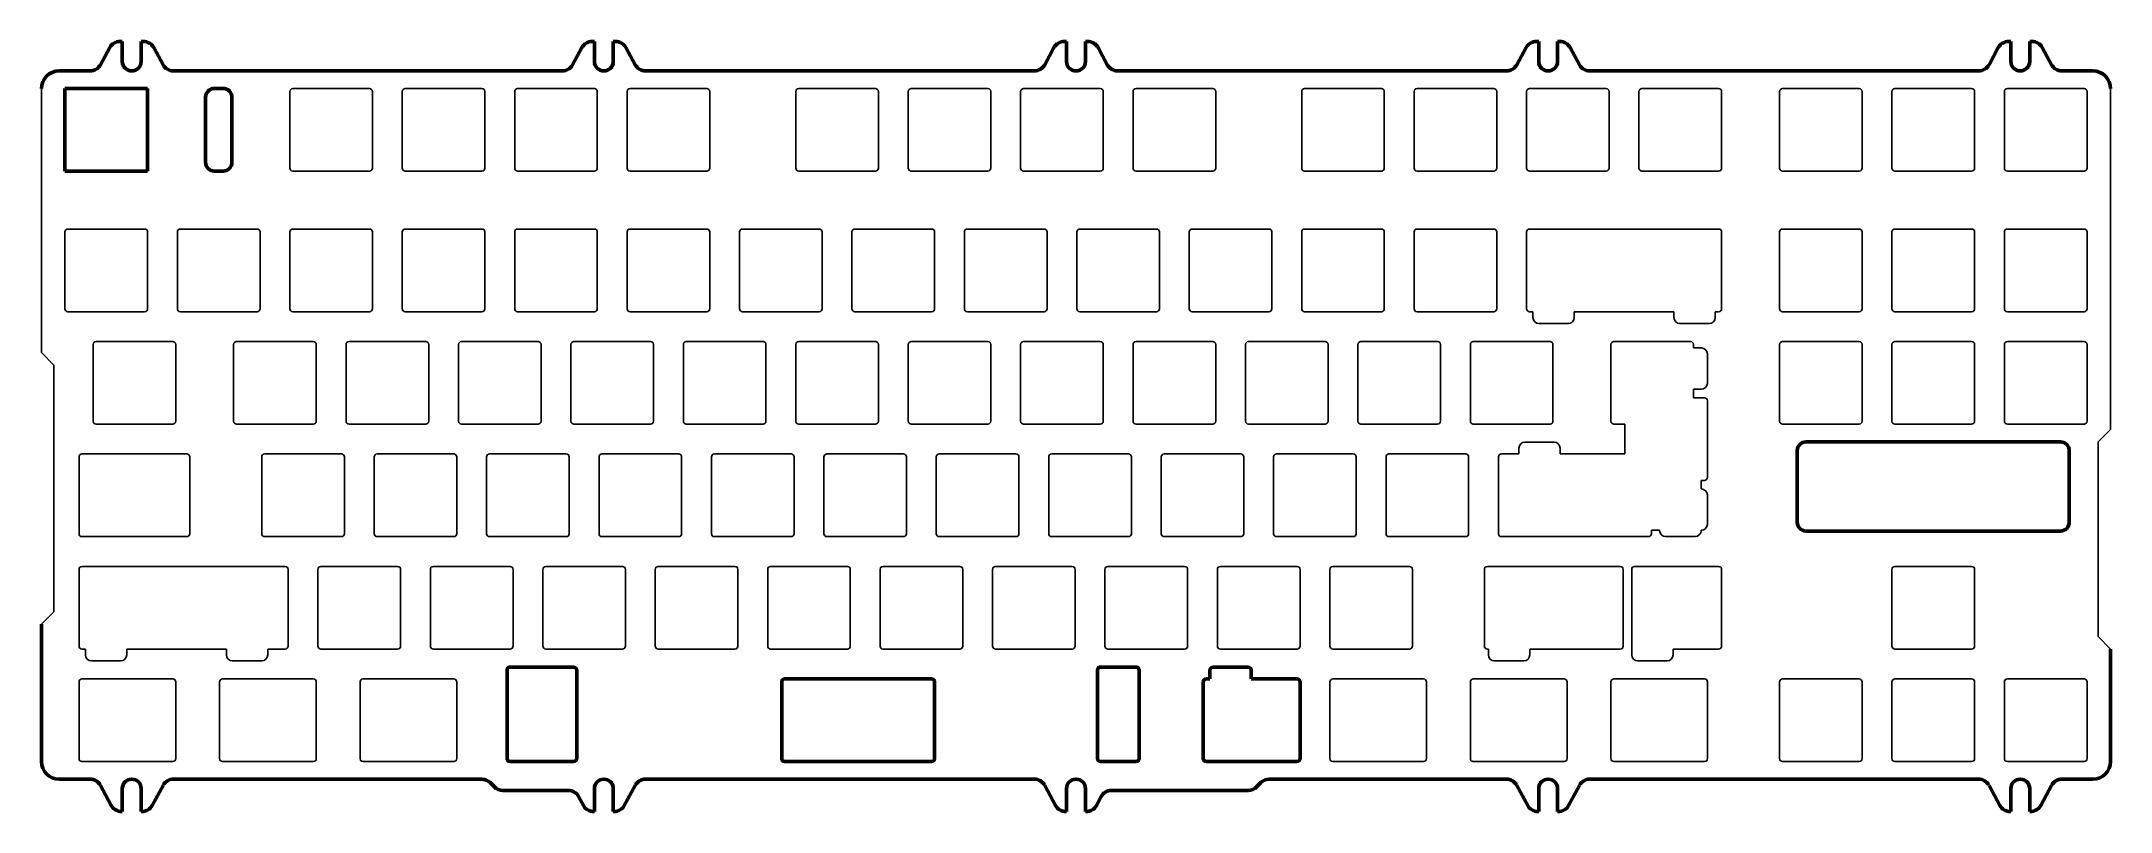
# Model space of a CAD drawing. Header units: millimetres. Extents: x 24 to 374, y 266 to 397.
import ezdxf

# ---------------------------------------------------------------- set-up
doc = ezdxf.new("R2010")
doc.units = ezdxf.units.MM
doc.header["$LTSCALE"] = 0.75
doc.layers.add('Visible', color=7, linetype='Continuous', lineweight=50)

msp = doc.modelspace()

# ---------------------------------------------------------------- linework, layer by layer
for p, q in [((23.67, 344.04), (23.67, 388.75)), ((374.29, 331.04), (374.29, 388.75)), ((25.79, 341.92), (23.67, 344.04)), ((25.79, 300.15), (25.79, 341.92)), ((372.16, 328.92), (374.29, 331.04)), ((372.16, 295.94), (372.16, 328.92)), ((23.67, 298.03), (25.79, 300.15)), ((374.29, 293.82), (372.16, 295.94))]:
    msp.add_line(p, q)
at = {"color": 7, "linetype": 'Continuous', "lineweight": 25}
for p, q in [((65.77, 388.28), (65.77, 375.28)), ((66.27, 388.78), (79.27, 388.78)), ((79.77, 388.28), (79.77, 375.28)), ((84.82, 388.28), (84.82, 375.28)), ((85.32, 388.78), (98.32, 388.78)), ((98.82, 388.28), (98.82, 375.28)), ((103.87, 388.28), (103.87, 375.28)), ((104.37, 388.78), (117.37, 388.78)), ((117.87, 388.28), (117.87, 375.28)), ((122.92, 388.28), (122.92, 375.28)), ((123.42, 388.78), (136.42, 388.78)), ((136.92, 388.28), (136.92, 375.28)), ((151.5, 388.28), (151.5, 375.28)), ((152, 388.78), (165, 388.78)), ((165.5, 388.28), (165.5, 375.28)), ((170.55, 388.28), (170.55, 375.28)), ((171.05, 388.78), (184.05, 388.78)), ((184.55, 388.28), (184.55, 375.28)), ((189.6, 388.28), (189.6, 375.28)), ((190.1, 388.78), (203.1, 388.78)), ((203.6, 388.28), (203.6, 375.28)), ((208.65, 388.28), (208.65, 375.28)), ((209.15, 388.78), (222.15, 388.78)), ((222.65, 388.28), (222.65, 375.28)), ((237.22, 388.28), (237.22, 375.28)), ((237.72, 388.78), (250.72, 388.78)), ((251.22, 388.28), (251.22, 375.28)), ((256.27, 388.28), (256.27, 375.28)), ((256.77, 388.78), (269.77, 388.78)), ((270.27, 388.28), (270.27, 375.28)), ((275.32, 388.28), (275.32, 375.28)), ((275.82, 388.78), (288.82, 388.78)), ((289.32, 388.28), (289.32, 375.28)), ((294.37, 388.28), (294.37, 375.28)), ((294.87, 388.78), (307.87, 388.78)), ((308.37, 388.28), (308.37, 375.28)), ((318.19, 388.28), (318.19, 375.28)), ((318.69, 388.78), (331.69, 388.78)), ((332.19, 388.28), (332.19, 375.28)), ((337.24, 388.28), (337.24, 375.28)), ((337.74, 388.78), (350.74, 388.78)), ((351.24, 388.28), (351.24, 375.28)), ((356.29, 388.28), (356.29, 375.28)), ((356.79, 388.78), (369.79, 388.78)), ((370.29, 388.28), (370.29, 375.28)), ((66.27, 374.78), (79.27, 374.78)), ((85.32, 374.78), (98.32, 374.78)), ((104.37, 374.78), (117.37, 374.78)), ((123.42, 374.78), (136.42, 374.78)), ((152, 374.78), (165, 374.78)), ((171.05, 374.78), (184.05, 374.78)), ((190.1, 374.78), (203.1, 374.78)), ((209.15, 374.78), (222.15, 374.78)), ((237.72, 374.78), (250.72, 374.78)), ((256.77, 374.78), (269.77, 374.78)), ((275.82, 374.78), (288.82, 374.78)), ((294.87, 374.78), (307.87, 374.78)), ((318.69, 374.78), (331.69, 374.78)), ((337.74, 374.78), (350.74, 374.78)), ((356.79, 374.78), (369.79, 374.78)), ((28.17, 364.97), (41.17, 364.97)), ((47.22, 364.97), (60.22, 364.97)), ((66.27, 364.97), (79.27, 364.97)), ((85.32, 364.97), (98.32, 364.97)), ((104.37, 364.97), (117.37, 364.97)), ((123.42, 364.97), (136.42, 364.97)), ((142.47, 364.97), (155.47, 364.97)), ((161.52, 364.97), (174.52, 364.97)), ((180.57, 364.97), (193.57, 364.97)), ((199.62, 364.97), (212.62, 364.97)), ((218.67, 364.97), (231.67, 364.97)), ((237.72, 364.97), (250.72, 364.97)), ((256.77, 364.97), (269.77, 364.97)), ((275.82, 364.97), (307.87, 364.97)), ((318.69, 364.97), (331.69, 364.97)), ((337.74, 364.97), (350.74, 364.97)), ((356.79, 364.97), (369.79, 364.97)), ((27.67, 364.47), (27.67, 351.47)), ((41.67, 364.47), (41.67, 351.47)), ((46.72, 364.47), (46.72, 351.47)), ((60.72, 364.47), (60.72, 351.47)), ((65.77, 364.47), (65.77, 351.47)), ((79.77, 364.47), (79.77, 351.47)), ((84.82, 364.47), (84.82, 351.47)), ((98.82, 364.47), (98.82, 351.47)), ((103.87, 364.47), (103.87, 351.47)), ((117.87, 364.47), (117.87, 351.47)), ((122.92, 364.47), (122.92, 351.47)), ((136.92, 364.47), (136.92, 351.47)), ((141.97, 364.47), (141.97, 351.47)), ((155.97, 364.47), (155.97, 351.47)), ((161.02, 364.47), (161.02, 351.47)), ((175.02, 364.47), (175.02, 351.47)), ((180.07, 364.47), (180.07, 351.47)), ((194.07, 364.47), (194.07, 351.47)), ((199.12, 364.47), (199.12, 351.47)), ((213.12, 364.47), (213.12, 351.47)), ((218.17, 364.47), (218.17, 351.47)), ((232.17, 364.47), (232.17, 351.47)), ((237.22, 364.47), (237.22, 351.47)), ((251.22, 364.47), (251.22, 351.47)), ((256.27, 364.47), (256.27, 351.47)), ((270.27, 364.47), (270.27, 351.47)), ((275.32, 364.47), (275.32, 351.47)), ((308.37, 364.47), (308.37, 351.47)), ((318.19, 364.47), (318.19, 351.47)), ((332.19, 364.47), (332.19, 351.47)), ((337.24, 364.47), (337.24, 351.47)), ((351.24, 364.47), (351.24, 351.47)), ((356.29, 364.47), (356.29, 351.47)), ((370.29, 364.47), (370.29, 351.47)), ((28.17, 350.97), (41.17, 350.97)), ((47.22, 350.97), (60.22, 350.97)), ((66.27, 350.97), (79.27, 350.97)), ((85.32, 350.97), (98.32, 350.97)), ((104.37, 350.97), (117.37, 350.97)), ((123.42, 350.97), (136.42, 350.97)), ((142.47, 350.97), (155.47, 350.97)), ((161.52, 350.97), (174.52, 350.97)), ((180.57, 350.97), (193.57, 350.97)), ((199.62, 350.97), (212.62, 350.97)), ((218.67, 350.97), (231.67, 350.97)), ((237.72, 350.97), (250.72, 350.97)), ((256.77, 350.97), (269.77, 350.97)), ((275.82, 350.97), (276.41, 350.97)), ((276.41, 349.97), (276.41, 350.97)), ((283.41, 349.97), (283.41, 350.97)), ((283.41, 350.97), (300.29, 350.97)), ((300.29, 349.97), (300.29, 350.97)), ((307.29, 349.97), (307.29, 350.97)), ((307.29, 350.97), (307.87, 350.97)), ((318.69, 350.97), (331.69, 350.97)), ((337.74, 350.97), (350.74, 350.97)), ((356.79, 350.97), (369.79, 350.97)), ((277.41, 348.97), (282.41, 348.97)), ((301.29, 348.97), (306.29, 348.97)), ((32.44, 345.42), (32.44, 332.42)), ((32.94, 345.92), (45.94, 345.92)), ((46.44, 345.42), (46.44, 332.42)), ((56.25, 345.42), (56.25, 332.42)), ((56.75, 345.92), (69.75, 345.92)), ((70.25, 345.42), (70.25, 332.42)), ((75.3, 345.42), (75.3, 332.42)), ((75.8, 345.92), (88.8, 345.92)), ((89.3, 345.42), (89.3, 332.42)), ((94.35, 345.42), (94.35, 332.42)), ((94.85, 345.92), (107.85, 345.92)), ((108.35, 345.42), (108.35, 332.42)), ((113.4, 345.42), (113.4, 332.42)), ((113.9, 345.92), (126.9, 345.92)), ((127.4, 345.42), (127.4, 332.42)), ((132.45, 345.42), (132.45, 332.42)), ((132.95, 345.92), (145.95, 345.92)), ((146.45, 345.42), (146.45, 332.42)), ((151.5, 345.42), (151.5, 332.42)), ((152, 345.92), (165, 345.92)), ((165.5, 345.42), (165.5, 332.42)), ((170.55, 345.42), (170.55, 332.42)), ((171.05, 345.92), (184.05, 345.92)), ((184.55, 345.42), (184.55, 332.42)), ((189.6, 345.42), (189.6, 332.42)), ((190.1, 345.92), (203.1, 345.92)), ((203.6, 345.42), (203.6, 332.42)), ((208.65, 345.42), (208.65, 332.42)), ((209.15, 345.92), (222.15, 345.92)), ((222.65, 345.42), (222.65, 332.42)), ((227.7, 345.42), (227.7, 332.42)), ((228.2, 345.92), (241.2, 345.92)), ((241.7, 345.42), (241.7, 332.42)), ((246.75, 345.42), (246.75, 332.42)), ((247.25, 345.92), (260.25, 345.92)), ((260.75, 345.42), (260.75, 332.42)), ((265.8, 345.42), (265.8, 332.42)), ((266.3, 345.92), (279.3, 345.92)), ((279.8, 345.42), (279.8, 332.42)), ((289.61, 345.42), (289.61, 332.42)), ((290.11, 345.92), (303.11, 345.92)), ((303.61, 345.42), (303.61, 344.83)), ((304.96, 344.83), (303.61, 344.83)), ((305.96, 338.83), (305.96, 343.83)), ((318.19, 345.42), (318.19, 332.42)), ((318.69, 345.92), (331.69, 345.92)), ((332.19, 345.42), (332.19, 332.42)), ((337.24, 345.42), (337.24, 332.42)), ((337.74, 345.92), (350.74, 345.92)), ((351.24, 345.42), (351.24, 332.42)), ((356.29, 345.42), (356.29, 332.42)), ((356.79, 345.92), (369.79, 345.92)), ((370.29, 345.42), (370.29, 332.42)), ((303.61, 337.83), (303.61, 336.39)), ((304.96, 337.83), (303.61, 337.83)), ((305.46, 336.39), (303.61, 336.39)), ((305.96, 335.89), (305.96, 322.89)), ((32.94, 331.92), (45.94, 331.92)), ((56.75, 331.92), (69.75, 331.92)), ((75.8, 331.92), (88.8, 331.92)), ((94.85, 331.92), (107.85, 331.92)), ((113.9, 331.92), (126.9, 331.92)), ((132.95, 331.92), (145.95, 331.92)), ((152, 331.92), (165, 331.92)), ((171.05, 331.92), (184.05, 331.92)), ((190.1, 331.92), (203.1, 331.92)), ((209.15, 331.92), (222.15, 331.92)), ((228.2, 331.92), (241.2, 331.92)), ((247.25, 331.92), (260.25, 331.92)), ((266.3, 331.92), (279.3, 331.92)), ((290.11, 331.92), (291.96, 331.92)), ((291.96, 326.87), (291.96, 331.92)), ((318.69, 331.92), (331.69, 331.92)), ((337.74, 331.92), (350.74, 331.92)), ((356.79, 331.92), (369.79, 331.92)), ((30.05, 326.37), (30.05, 313.37)), ((30.55, 326.87), (48.32, 326.87)), ((48.82, 326.37), (48.82, 313.37)), ((61.01, 326.37), (61.01, 313.37)), ((61.51, 326.87), (74.51, 326.87)), ((75.01, 326.37), (75.01, 313.37)), ((80.06, 326.37), (80.06, 313.37)), ((80.56, 326.87), (93.56, 326.87)), ((94.06, 326.37), (94.06, 313.37)), ((99.11, 326.37), (99.11, 313.37)), ((99.61, 326.87), (112.61, 326.87)), ((113.11, 326.37), (113.11, 313.37)), ((118.16, 326.37), (118.16, 313.37)), ((118.66, 326.87), (131.66, 326.87)), ((132.16, 326.37), (132.16, 313.37)), ((137.21, 326.37), (137.21, 313.37)), ((137.71, 326.87), (150.71, 326.87)), ((151.21, 326.37), (151.21, 313.37)), ((156.26, 326.37), (156.26, 313.37)), ((156.76, 326.87), (169.76, 326.87)), ((170.26, 326.37), (170.26, 313.37)), ((175.31, 326.37), (175.31, 313.37)), ((175.81, 326.87), (188.81, 326.87)), ((189.31, 326.37), (189.31, 313.37)), ((194.36, 326.37), (194.36, 313.37)), ((194.86, 326.87), (207.86, 326.87)), ((208.36, 326.37), (208.36, 313.37)), ((213.41, 326.37), (213.41, 313.37)), ((213.91, 326.87), (226.91, 326.87)), ((227.41, 326.37), (227.41, 313.37)), ((232.46, 326.37), (232.46, 313.37)), ((232.96, 326.87), (245.96, 326.87)), ((246.46, 326.37), (246.46, 313.37)), ((251.51, 326.37), (251.51, 313.37)), ((252.01, 326.87), (265.01, 326.87)), ((265.51, 326.37), (265.51, 313.37)), ((270.56, 326.37), (270.56, 313.37)), ((271.06, 326.87), (274.03, 326.87)), ((274.03, 326.87), (274.03, 327.87)), ((275.03, 328.87), (277.53, 328.87)), ((277.53, 328.87), (279.99, 328.87)), ((280.99, 326.87), (280.99, 327.87)), ((291.96, 326.87), (280.99, 326.87)), ((304.91, 320.95), (304.91, 322.39)), ((304.91, 322.39), (305.46, 322.39)), ((304.96, 320.95), (304.91, 320.95)), ((305.96, 314.95), (305.96, 319.96)), ((30.55, 312.87), (48.32, 312.87)), ((61.51, 312.87), (74.51, 312.87)), ((80.56, 312.87), (93.56, 312.87)), ((99.61, 312.87), (112.61, 312.87)), ((118.66, 312.87), (131.66, 312.87)), ((137.71, 312.87), (150.71, 312.87)), ((156.76, 312.87), (169.76, 312.87)), ((175.81, 312.87), (188.81, 312.87)), ((194.86, 312.87), (207.86, 312.87)), ((213.91, 312.87), (226.91, 312.87)), ((232.96, 312.87), (245.96, 312.87)), ((252.01, 312.87), (265.01, 312.87)), ((271.06, 312.87), (295.97, 312.87)), ((296.47, 313.37), (296.47, 313.95)), ((296.47, 313.95), (297.87, 313.95)), ((297.87, 313.95), (297.87, 313.87)), ((298.83, 312.87), (303.91, 312.87)), ((304.91, 313.87), (304.91, 313.95)), ((304.91, 313.95), (304.96, 313.95)), ((30.06, 307.32), (30.06, 294.32)), ((30.56, 307.82), (64.99, 307.82)), ((65.49, 307.32), (65.49, 294.32)), ((70.54, 307.32), (70.54, 294.32)), ((71.04, 307.82), (84.04, 307.82)), ((84.54, 307.32), (84.54, 294.32)), ((89.59, 307.32), (89.59, 294.32)), ((90.09, 307.82), (103.09, 307.82)), ((103.59, 307.32), (103.59, 294.32)), ((108.64, 307.32), (108.64, 294.32)), ((109.14, 307.82), (122.14, 307.82)), ((122.64, 307.32), (122.64, 294.32)), ((127.69, 307.32), (127.69, 294.32)), ((128.19, 307.82), (141.19, 307.82)), ((141.69, 307.32), (141.69, 294.32)), ((146.74, 307.32), (146.74, 294.32)), ((147.24, 307.82), (160.24, 307.82)), ((160.74, 307.32), (160.74, 294.32)), ((165.79, 307.32), (165.79, 294.32)), ((166.29, 307.82), (179.29, 307.82)), ((179.79, 307.32), (179.79, 294.32)), ((184.84, 307.32), (184.84, 294.32)), ((185.34, 307.82), (198.34, 307.82)), ((198.84, 307.32), (198.84, 294.32)), ((203.89, 307.32), (203.89, 294.32)), ((204.39, 307.82), (217.39, 307.82)), ((217.89, 307.32), (217.89, 294.32)), ((222.94, 307.32), (222.94, 294.32)), ((223.44, 307.82), (236.44, 307.82)), ((236.94, 307.32), (236.94, 294.32)), ((241.99, 307.32), (241.99, 294.32)), ((242.49, 307.82), (255.49, 307.82)), ((255.99, 307.32), (255.99, 294.32)), ((268.18, 307.32), (268.18, 294.32)), ((268.68, 307.82), (276.27, 307.82)), ((276.27, 307.82), (281.18, 307.82)), ((281.18, 307.82), (284.39, 307.82)), ((291.2, 307.82), (284.39, 307.82)), ((291.7, 307.32), (291.7, 294.32)), ((293.14, 293.81), (293.14, 307.32)), ((293.64, 307.82), (307.87, 307.82)), ((308.37, 307.32), (308.37, 294.32)), ((337.24, 307.32), (337.24, 294.32)), ((337.74, 307.82), (350.74, 307.82)), ((351.24, 307.32), (351.24, 294.32)), ((30.56, 293.82), (31.14, 293.82)), ((31.14, 292.82), (31.14, 293.82)), ((32.14, 291.82), (37.14, 291.82)), ((38.14, 292.82), (38.14, 293.82)), ((38.14, 293.82), (55.02, 293.82)), ((55.02, 292.82), (55.02, 293.82)), ((56.02, 291.82), (61.02, 291.82)), ((62.02, 292.82), (62.02, 293.82)), ((62.02, 293.82), (64.99, 293.82)), ((71.04, 293.82), (84.04, 293.82)), ((90.09, 293.82), (103.09, 293.82)), ((109.14, 293.82), (122.14, 293.82)), ((128.19, 293.82), (141.19, 293.82)), ((147.24, 293.82), (160.24, 293.82)), ((166.29, 293.82), (179.29, 293.82)), ((185.34, 293.82), (198.34, 293.82)), ((204.39, 293.82), (217.39, 293.82)), ((223.44, 293.82), (236.44, 293.82)), ((242.49, 293.82), (255.49, 293.82)), ((268.68, 293.82), (268.87, 293.82)), ((268.87, 292.82), (268.87, 293.82)), ((269.87, 291.82), (274.87, 291.82)), ((275.87, 292.82), (275.87, 293.82)), ((275.87, 293.82), (291.2, 293.82)), ((293.14, 292.82), (293.14, 293.81)), ((294.14, 291.82), (299.14, 291.82)), ((300.14, 292.82), (300.14, 293.82)), ((300.14, 293.82), (307.87, 293.82)), ((337.74, 293.82), (350.74, 293.82)), ((30.05, 288.27), (30.05, 275.27)), ((30.55, 288.77), (45.94, 288.77)), ((46.44, 288.27), (46.44, 275.27)), ((53.87, 288.27), (53.87, 275.27)), ((54.37, 288.77), (69.75, 288.77)), ((70.25, 288.27), (70.25, 275.27)), ((77.68, 288.27), (77.68, 275.27)), ((78.18, 288.77), (93.56, 288.77)), ((94.06, 288.27), (94.06, 275.27)), ((241.99, 288.27), (241.99, 275.27)), ((242.49, 288.77), (257.87, 288.77)), ((258.37, 288.27), (258.37, 275.27)), ((265.8, 288.27), (265.8, 275.27)), ((266.3, 288.77), (281.68, 288.77)), ((282.18, 288.27), (282.18, 275.27)), ((289.61, 288.27), (289.61, 275.27)), ((290.11, 288.77), (305.49, 288.77)), ((305.99, 288.27), (305.99, 275.27)), ((318.19, 288.27), (318.19, 275.27)), ((318.69, 288.77), (331.69, 288.77)), ((332.19, 288.27), (332.19, 275.27)), ((337.24, 288.27), (337.24, 275.27)), ((337.74, 288.77), (350.74, 288.77)), ((351.24, 288.27), (351.24, 275.27)), ((356.29, 288.27), (356.29, 275.27)), ((356.79, 288.77), (369.79, 288.77)), ((370.29, 288.27), (370.29, 275.27)), ((30.55, 274.77), (45.94, 274.77)), ((54.37, 274.77), (69.75, 274.77)), ((78.18, 274.77), (93.56, 274.77)), ((242.49, 274.77), (257.87, 274.77)), ((266.3, 274.77), (281.68, 274.77)), ((290.11, 274.77), (305.49, 274.77)), ((318.69, 274.77), (331.69, 274.77)), ((337.74, 274.77), (350.74, 274.77)), ((356.79, 274.77), (369.79, 274.77))]:
    msp.add_line(p, q, dxfattribs=at)
for centre, start, end in [((66.27, 388.28), 90, 180), ((79.27, 388.28), 0, 90), ((85.32, 388.28), 90, 180), ((98.32, 388.28), 0, 90), ((104.37, 388.28), 90, 180), ((117.37, 388.28), 0, 90), ((123.42, 388.28), 90, 180), ((136.42, 388.28), 0, 90), ((152, 388.28), 90, 180), ((165, 388.28), 0, 90), ((171.05, 388.28), 90, 180), ((184.05, 388.28), 0, 90), ((190.1, 388.28), 90, 180), ((203.1, 388.28), 0, 90), ((209.15, 388.28), 90, 180), ((222.15, 388.28), 0, 90), ((237.72, 388.28), 90, 180), ((250.72, 388.28), 0, 90), ((256.77, 388.28), 90, 180), ((269.77, 388.28), 0, 90), ((275.82, 388.28), 90, 180), ((288.82, 388.28), 0, 90), ((294.87, 388.28), 90, 180), ((307.87, 388.28), 0, 90), ((318.69, 388.28), 90, 180), ((331.69, 388.28), 0, 90), ((337.74, 388.28), 90, 180), ((350.74, 388.28), 0, 90), ((356.79, 388.28), 90, 180), ((369.79, 388.28), 0, 90), ((66.27, 375.28), 180, 270), ((79.27, 375.28), 270, 0), ((85.32, 375.28), 180, 270), ((98.32, 375.28), 270, 360), ((104.37, 375.28), 180, 270), ((117.37, 375.28), 270, 360), ((123.42, 375.28), 180, 270), ((136.42, 375.28), 270, 0), ((152, 375.28), 180, 270), ((165, 375.28), 270, 0), ((171.05, 375.28), 180, 270), ((184.05, 375.28), 270, 360), ((190.1, 375.28), 180, 270), ((203.1, 375.28), 270, 360), ((209.15, 375.28), 180, 270), ((222.15, 375.28), 270, 0), ((237.72, 375.28), 180, 270), ((250.72, 375.28), 270, 0), ((256.77, 375.28), 180, 270), ((269.77, 375.28), 270, 360), ((275.82, 375.28), 180, 270), ((288.82, 375.28), 270, 360), ((294.87, 375.28), 180, 270), ((307.87, 375.28), 270, 0), ((318.69, 375.28), 180, 270), ((331.69, 375.28), 270, 0), ((337.74, 375.28), 180, 270), ((350.74, 375.28), 270, 360), ((356.79, 375.28), 180, 270), ((369.79, 375.28), 270, 360), ((28.17, 364.47), 90, 180), ((41.17, 364.47), 0, 90), ((47.22, 364.47), 90, 180), ((60.22, 364.47), 0, 90), ((66.27, 364.47), 90, 180), ((79.27, 364.47), 0, 90), ((85.32, 364.47), 90, 180), ((98.32, 364.47), 0, 90), ((104.37, 364.47), 90, 180), ((117.37, 364.47), 0, 90), ((123.42, 364.47), 90, 180), ((136.42, 364.47), 0, 90), ((142.47, 364.47), 90, 180), ((155.47, 364.47), 0, 90), ((161.52, 364.47), 90, 180), ((174.52, 364.47), 0, 90), ((180.57, 364.47), 90, 180), ((193.57, 364.47), 0, 90), ((199.62, 364.47), 90, 180), ((212.62, 364.47), 0, 90), ((218.67, 364.47), 90, 180), ((231.67, 364.47), 0, 90), ((237.72, 364.47), 90, 180), ((250.72, 364.47), 360, 90), ((256.77, 364.47), 90, 180), ((269.77, 364.47), 360, 90), ((275.82, 364.47), 90, 180), ((307.87, 364.47), 0, 90), ((318.69, 364.47), 90, 180), ((331.69, 364.47), 0, 90), ((337.74, 364.47), 90, 180), ((350.74, 364.47), 0, 90), ((356.79, 364.47), 90, 180), ((369.79, 364.47), 0, 90), ((28.17, 351.47), 180, 270), ((41.17, 351.47), 270, 0), ((47.22, 351.47), 180, 270), ((60.22, 351.47), 270, 360), ((66.27, 351.47), 180, 270), ((79.27, 351.47), 270, 360), ((85.32, 351.47), 180, 270), ((98.32, 351.47), 270, 0), ((104.37, 351.47), 180, 270), ((117.37, 351.47), 270, 0), ((123.42, 351.47), 180, 270), ((136.42, 351.47), 270, 360), ((142.47, 351.47), 180, 270), ((155.47, 351.47), 270, 360), ((161.52, 351.47), 180, 270), ((174.52, 351.47), 270, 0), ((180.57, 351.47), 180, 270), ((193.57, 351.47), 270, 0), ((199.62, 351.47), 180, 270), ((212.62, 351.47), 270, 360), ((218.67, 351.47), 180, 270), ((231.67, 351.47), 270, 0), ((237.72, 351.47), 180, 270), ((250.72, 351.47), 270, 0), ((256.77, 351.47), 180, 270), ((269.77, 351.47), 270, 0), ((275.82, 351.47), 180, 270), ((307.87, 351.47), 270, 0), ((318.69, 351.47), 180, 270), ((331.69, 351.47), 270, 0), ((337.74, 351.47), 180, 270), ((350.74, 351.47), 270, 360), ((356.79, 351.47), 180, 270), ((369.79, 351.47), 270, 360), ((32.94, 345.42), 90, 180), ((45.94, 345.42), 0, 90), ((56.75, 345.42), 90, 180), ((69.75, 345.42), 0, 90), ((75.8, 345.42), 90, 180), ((88.8, 345.42), 0, 90), ((94.85, 345.42), 90, 180), ((107.85, 345.42), 0, 90), ((113.9, 345.42), 90, 180), ((126.9, 345.42), 0, 90), ((132.95, 345.42), 90, 180), ((145.95, 345.42), 0, 90), ((152, 345.42), 90, 180), ((165, 345.42), 0, 90), ((171.05, 345.42), 90, 180), ((184.05, 345.42), 0, 90), ((190.1, 345.42), 90, 180), ((203.1, 345.42), 0, 90), ((209.15, 345.42), 90, 180), ((222.15, 345.42), 0, 90), ((228.2, 345.42), 90, 180), ((241.2, 345.42), 0, 90), ((247.25, 345.42), 90, 180), ((260.25, 345.42), 0, 90), ((266.3, 345.42), 90, 180), ((279.3, 345.42), 0, 90), ((290.11, 345.42), 90, 180), ((303.11, 345.42), 0, 90), ((318.69, 345.42), 90, 180), ((331.69, 345.42), 0, 90), ((337.74, 345.42), 90, 180), ((350.74, 345.42), 0, 90), ((356.79, 345.42), 90, 180), ((369.79, 345.42), 0, 90), ((305.46, 335.89), 0, 90), ((32.94, 332.42), 180, 270), ((45.94, 332.42), 270, 0), ((56.75, 332.42), 180, 270), ((69.75, 332.42), 270, 0), ((75.8, 332.42), 180, 270), ((88.8, 332.42), 270, 0), ((94.85, 332.42), 180, 270), ((107.85, 332.42), 270, 0), ((113.9, 332.42), 180, 270), ((126.9, 332.42), 270, 360), ((132.95, 332.42), 180, 270), ((145.95, 332.42), 270, 360), ((152, 332.42), 180, 270), ((165, 332.42), 270, 0), ((171.05, 332.42), 180, 270), ((184.05, 332.42), 270, 0), ((190.1, 332.42), 180, 270), ((203.1, 332.42), 270, 0), ((209.15, 332.42), 180, 270), ((222.15, 332.42), 270, 0), ((228.2, 332.42), 180, 270), ((241.2, 332.42), 270, 0), ((247.25, 332.42), 180, 270), ((260.25, 332.42), 270, 0), ((266.3, 332.42), 180, 270), ((279.3, 332.42), 270, 360), ((290.11, 332.42), 180, 270), ((318.69, 332.42), 180, 270), ((331.69, 332.42), 270, 0), ((337.74, 332.42), 180, 270), ((350.74, 332.42), 270, 360), ((356.79, 332.42), 180, 270), ((369.79, 332.42), 270, 360), ((30.55, 326.37), 90, 180), ((48.32, 326.37), 0, 90), ((61.51, 326.37), 90, 180), ((74.51, 326.37), 0, 90), ((80.56, 326.37), 90, 180), ((93.56, 326.37), 0, 90), ((99.61, 326.37), 90, 180), ((112.61, 326.37), 0, 90), ((118.66, 326.37), 90, 180), ((131.66, 326.37), 0, 90), ((137.71, 326.37), 90, 180), ((150.71, 326.37), 0, 90), ((156.76, 326.37), 90, 180), ((169.76, 326.37), 0, 90), ((175.81, 326.37), 90, 180), ((188.81, 326.37), 0, 90), ((194.86, 326.37), 90, 180), ((207.86, 326.37), 0, 90), ((213.91, 326.37), 90, 180), ((226.91, 326.37), 0, 90), ((232.96, 326.37), 90, 180), ((245.96, 326.37), 0, 90), ((252.01, 326.37), 90, 180), ((265.01, 326.37), 0, 90), ((271.06, 326.37), 90, 180), ((305.46, 322.89), 270, 0), ((30.55, 313.37), 180, 270), ((48.32, 313.37), 270, 0), ((61.51, 313.37), 180, 270), ((74.51, 313.37), 270, 0), ((80.56, 313.37), 180, 270), ((93.56, 313.37), 270, 0), ((99.61, 313.37), 180, 270), ((112.61, 313.37), 270, 0), ((118.66, 313.37), 180, 270), ((131.66, 313.37), 270, 0), ((137.71, 313.37), 180, 270), ((150.71, 313.37), 270, 0), ((156.76, 313.37), 180, 270), ((169.76, 313.37), 270, 0), ((175.81, 313.37), 180, 270), ((188.81, 313.37), 270, 360), ((194.86, 313.37), 180, 270), ((207.86, 313.37), 270, 360), ((213.91, 313.37), 180, 270), ((226.91, 313.37), 270, 0), ((232.96, 313.37), 180, 270), ((245.96, 313.37), 270, 0), ((252.01, 313.37), 180, 270), ((265.01, 313.37), 270, 360), ((271.06, 313.37), 180, 270), ((295.97, 313.37), 270, 0), ((30.56, 307.32), 90, 180), ((64.99, 307.32), 0, 90), ((71.04, 307.32), 90, 180), ((84.04, 307.32), 0, 90), ((90.09, 307.32), 90, 180), ((103.09, 307.32), 0, 90), ((109.14, 307.32), 90, 180), ((122.14, 307.32), 0, 90), ((128.19, 307.32), 90, 180), ((141.19, 307.32), 0, 90), ((147.24, 307.32), 90, 180), ((160.24, 307.32), 0, 90), ((166.29, 307.32), 90, 180), ((179.29, 307.32), 360, 90), ((185.34, 307.32), 90, 180), ((198.34, 307.32), 0, 90), ((204.39, 307.32), 90, 180), ((217.39, 307.32), 0, 90), ((223.44, 307.32), 90, 180), ((236.44, 307.32), 0, 90), ((242.49, 307.32), 90, 180), ((255.49, 307.32), 0, 90), ((268.68, 307.32), 90, 180), ((291.2, 307.32), 0, 90), ((293.64, 307.32), 90, 180), ((307.87, 307.32), 0, 90), ((337.74, 307.32), 90, 180), ((350.74, 307.32), 0, 90), ((30.56, 294.32), 180, 270), ((64.99, 294.32), 270, 0), ((71.04, 294.32), 180, 270), ((84.04, 294.32), 270, 0), ((90.09, 294.32), 180, 270), ((103.09, 294.32), 270, 0), ((109.14, 294.32), 180, 270), ((122.14, 294.32), 270, 0), ((128.19, 294.32), 180, 270), ((141.19, 294.32), 270, 0), ((147.24, 294.32), 180, 270), ((160.24, 294.32), 270, 0), ((166.29, 294.32), 180, 270), ((179.29, 294.32), 270, 0), ((185.34, 294.32), 180, 270), ((198.34, 294.32), 270, 0), ((204.39, 294.32), 180, 270), ((217.39, 294.32), 270, 0), ((223.44, 294.32), 180, 270), ((236.44, 294.32), 270, 0), ((242.49, 294.32), 180, 270), ((255.49, 294.32), 270, 0), ((268.68, 294.32), 180, 270), ((291.2, 294.32), 270, 0), ((307.87, 294.32), 270, 0), ((337.74, 294.32), 180, 270), ((350.74, 294.32), 270, 0), ((30.55, 288.27), 90, 180), ((45.94, 288.27), 0, 90), ((54.37, 288.27), 90, 180), ((69.75, 288.27), 0, 90), ((78.18, 288.27), 90, 180), ((93.56, 288.27), 0, 90), ((242.49, 288.27), 90, 180), ((257.87, 288.27), 0, 90), ((266.3, 288.27), 90, 180), ((281.68, 288.27), 0, 90), ((290.11, 288.27), 90, 180), ((305.49, 288.27), 0, 90), ((318.69, 288.27), 90, 180), ((331.69, 288.27), 0, 90), ((337.74, 288.27), 90, 180), ((350.74, 288.27), 0, 90), ((356.79, 288.27), 90, 180), ((369.79, 288.27), 0, 90), ((30.55, 275.27), 180, 270), ((45.94, 275.27), 270, 0), ((54.37, 275.27), 180, 270), ((69.75, 275.27), 270, 0), ((78.18, 275.27), 180, 270), ((93.56, 275.27), 270, 0), ((242.49, 275.27), 180, 270), ((257.87, 275.27), 270, 0), ((266.3, 275.27), 180, 270), ((281.68, 275.27), 270, 0), ((290.11, 275.27), 180, 270), ((305.49, 275.27), 270, 0), ((318.69, 275.27), 180, 270), ((331.69, 275.27), 270, 0), ((337.74, 275.27), 180, 270), ((350.74, 275.27), 270, 360), ((356.79, 275.27), 180, 270), ((369.79, 275.27), 270, 360)]:
    msp.add_arc(centre, 0.5, start, end, dxfattribs=at)
for points in [[(277.41, 348.97), (276.88, 348.97), (276.41, 349.44), (276.41, 349.97)], [(283.41, 349.97), (283.41, 349.44), (282.94, 348.97), (282.41, 348.97)], [(301.29, 348.97), (300.76, 348.97), (300.29, 349.44), (300.29, 349.97)], [(307.29, 349.97), (307.29, 349.46), (306.79, 348.97), (306.29, 348.97)], [(304.96, 344.83), (305.49, 344.83), (305.96, 344.36), (305.96, 343.83)], [(305.96, 338.83), (305.96, 338.32), (305.47, 337.83), (304.96, 337.83)], [(274.03, 327.87), (274.03, 328.38), (274.52, 328.87), (275.03, 328.87)], [(279.99, 328.87), (280.52, 328.87), (280.99, 328.4), (280.99, 327.87)], [(304.96, 320.95), (305.47, 320.95), (305.96, 320.47), (305.96, 319.96)], [(298.83, 312.87), (298.33, 312.89), (297.87, 313.37), (297.87, 313.87)], [(304.91, 313.87), (304.91, 313.36), (304.41, 312.87), (303.91, 312.87)], [(305.96, 314.95), (305.96, 314.42), (305.49, 313.95), (304.96, 313.95)], [(32.14, 291.82), (31.61, 291.82), (31.14, 292.29), (31.14, 292.82)], [(38.14, 292.82), (38.14, 292.29), (37.67, 291.82), (37.14, 291.82)], [(56.02, 291.82), (55.51, 291.82), (55.02, 292.31), (55.02, 292.82)], [(62.02, 292.82), (62.02, 292.29), (61.55, 291.82), (61.02, 291.82)], [(269.87, 291.82), (269.36, 291.82), (268.87, 292.31), (268.87, 292.82)], [(275.87, 292.82), (275.87, 292.29), (275.4, 291.82), (274.87, 291.82)], [(294.14, 291.82), (293.61, 291.82), (293.14, 292.29), (293.14, 292.82)], [(300.14, 292.82), (300.14, 292.29), (299.67, 291.82), (299.14, 291.82)]]:
    msp.add_open_spline(points, degree=3, dxfattribs=at)
at = {"layer": 'Visible'}
for p, q in [((37.38, 396.75), (37.01, 396.75)), ((37.38, 393.35), (37.38, 396.75)), ((40.95, 396.75), (40.58, 396.75)), ((40.58, 396.75), (40.58, 393.35)), ((117.38, 396.75), (117.01, 396.75)), ((117.38, 393.35), (117.38, 396.75)), ((120.95, 396.75), (120.58, 396.75)), ((120.58, 396.75), (120.58, 393.35)), ((197.38, 396.75), (197.01, 396.75)), ((197.38, 393.35), (197.38, 396.75)), ((200.95, 396.75), (200.58, 396.75)), ((200.58, 396.75), (200.58, 393.35)), ((277.38, 396.75), (277.01, 396.75)), ((277.38, 393.35), (277.38, 396.75)), ((280.95, 396.75), (280.58, 396.75)), ((280.58, 396.75), (280.58, 393.35)), ((357.38, 396.75), (357.01, 396.75)), ((357.38, 393.35), (357.38, 396.75)), ((360.95, 396.75), (360.58, 396.75)), ((360.58, 396.75), (360.58, 393.35)), ((35.25, 395.71), (33.68, 392.8)), ((44.28, 392.8), (42.71, 395.71)), ((115.25, 395.71), (113.68, 392.8)), ((124.28, 392.8), (122.71, 395.71)), ((195.25, 395.71), (193.68, 392.8)), ((204.28, 392.8), (202.71, 395.71)), ((275.25, 395.71), (273.68, 392.8)), ((284.28, 392.8), (282.71, 395.71)), ((355.25, 395.71), (353.68, 392.8)), ((364.28, 392.8), (362.71, 395.71)), ((31.92, 391.75), (26.67, 391.75)), ((111.92, 391.75), (46.04, 391.75)), ((191.92, 391.75), (126.04, 391.75)), ((271.92, 391.75), (206.04, 391.75)), ((351.92, 391.75), (286.04, 391.75)), ((371.29, 391.75), (366.04, 391.75)), ((27.67, 374.78), (27.67, 388.78)), ((27.67, 388.78), (41.67, 388.78)), ((41.67, 388.78), (41.67, 374.78)), ((51.49, 376.28), (51.49, 387.28)), ((52.99, 388.78), (54.46, 388.78)), ((55.96, 387.28), (55.96, 376.28)), ((41.67, 374.78), (27.67, 374.78)), ((54.46, 374.78), (52.99, 374.78)), ((321.19, 315.32), (321.19, 327.42)), ((322.69, 328.92), (365.79, 328.92)), ((367.29, 327.42), (367.29, 315.32)), ((365.79, 313.82), (322.69, 313.82)), ((23.67, 298.03), (23.67, 274.79)), ((374.29, 274.79), (374.29, 293.82)), ((102.58, 275.27), (102.58, 290.27)), ((103.08, 290.77), (103.11, 290.77)), ((103.16, 290.77), (113.83, 290.77)), ((114.38, 290.22), (114.38, 275.32)), ((149.12, 275.27), (149.12, 288.27)), ((149.67, 288.77), (174.48, 288.77)), ((175.03, 288.22), (175.03, 275.32)), ((202.62, 275.27), (202.62, 290.27)), ((203.12, 290.77), (209.16, 290.77)), ((209.66, 290.27), (209.66, 275.27)), ((220.55, 275.27), (220.55, 288.27)), ((221.11, 288.77), (221.68, 288.77)), ((221.68, 288.77), (221.68, 290.22)), ((222.23, 290.77), (228.13, 290.77)), ((228.68, 290.22), (228.68, 288.77)), ((228.68, 288.77), (236.39, 288.77)), ((236.94, 288.22), (236.94, 275.32)), ((109.12, 274.77), (103.08, 274.77)), ((113.83, 274.77), (109.17, 274.77)), ((162.62, 274.77), (149.62, 274.77)), ((174.48, 274.77), (162.67, 274.77)), ((209.16, 274.77), (203.12, 274.77)), ((234.05, 274.77), (221.05, 274.77)), ((236.39, 274.77), (234.11, 274.77)), ((31.92, 271.79), (26.67, 271.79)), ((33.68, 270.74), (35.52, 267.34)), ((37.38, 266.29), (37.38, 270.19)), ((40.58, 270.19), (40.58, 266.29)), ((42.44, 267.34), (44.28, 270.74)), ((98.29, 271.79), (46.04, 271.79)), ((99.71, 271.21), (100.44, 270.48)), ((117.38, 266.29), (117.38, 270.19)), ((120.58, 270.19), (120.58, 266.29)), ((122.44, 267.34), (124.28, 270.74)), ((126.04, 271.79), (191.92, 271.79)), ((193.68, 270.74), (195.52, 267.34)), ((197.38, 266.29), (197.38, 270.19)), ((200.58, 270.19), (200.58, 266.29)), ((229.57, 270.48), (230.29, 271.21)), ((231.71, 271.79), (271.92, 271.79)), ((273.68, 270.74), (275.52, 267.34)), ((277.38, 266.29), (277.38, 270.19)), ((280.58, 270.19), (280.58, 266.29)), ((282.44, 267.34), (284.28, 270.74)), ((286.04, 271.79), (351.92, 271.79)), ((353.68, 270.74), (355.52, 267.34)), ((357.38, 266.29), (357.38, 270.19)), ((360.58, 270.19), (360.58, 266.29)), ((362.44, 267.34), (364.28, 270.74)), ((371.29, 271.79), (366.04, 271.79)), ((101.85, 269.89), (112.95, 269.89)), ((114.7, 268.84), (115.52, 267.34)), ((202.44, 267.34), (203.25, 268.84)), ((205.01, 269.89), (228.15, 269.89)), ((37.28, 266.29), (37.38, 266.29)), ((40.58, 266.29), (40.68, 266.29)), ((117.28, 266.29), (117.38, 266.29)), ((120.58, 266.29), (120.68, 266.29)), ((197.28, 266.29), (197.38, 266.29)), ((200.58, 266.29), (200.68, 266.29)), ((277.28, 266.29), (277.38, 266.29)), ((280.58, 266.29), (280.68, 266.29)), ((357.28, 266.29), (357.38, 266.29)), ((360.58, 266.29), (360.68, 266.29))]:
    msp.add_line(p, q, dxfattribs=at)
at = {"layer": 'Visible', "extrusion": (0, 0, -1)}
for centre, radius, start, end in [((-37.01, 394.75), 2, 28.4429, 90), ((-40.95, 394.75), 2, 90, 151.5571), ((-117.01, 394.75), 2, 28.4429, 90), ((-120.95, 394.75), 2, 90, 151.5571), ((-197.01, 394.75), 2, 28.4429, 90), ((-200.95, 394.75), 2, 90, 151.5571), ((-277.01, 394.75), 2, 28.4429, 90), ((-280.95, 394.75), 2, 90, 151.5571), ((-357.01, 394.75), 2, 28.4429, 90), ((-360.95, 394.75), 2, 90, 151.5571), ((-38.98, 393.35), 1.6, 180, 0), ((-118.98, 393.35), 1.6, 180, 0), ((-198.98, 393.35), 1.6, 180, 0), ((-278.98, 393.35), 1.6, 180, 0), ((-358.98, 393.35), 1.6, 180, 0), ((-26.67, 388.75), 3, 0, 90), ((-371.29, 388.75), 3, 90, 180), ((-52.99, 387.28), 1.5, 0, 90), ((-54.46, 387.28), 1.5, 90, 180), ((-52.99, 376.28), 1.5, 270, 0), ((-54.46, 376.28), 1.5, 180, 270), ((-322.69, 327.42), 1.5, 0, 90), ((-365.79, 327.42), 1.5, 90, 180), ((-322.69, 315.32), 1.5, 270, 0), ((-365.79, 315.32), 1.5, 180, 270), ((-103.08, 290.27), 0.5, 0, 90), ((-103.16, 290.22), 0.55, 84.2755, 90), ((-113.83, 290.22), 0.55, 90, 180), ((-149.62, 288.27), 0.5, 0, 89.7547), ((-149.67, 288.22), 0.55, 84.2707, 90), ((-174.48, 288.22), 0.55, 90, 180), ((-203.12, 290.27), 0.5, 0, 90), ((-209.16, 290.27), 0.5, 90, 180), ((-221.05, 288.27), 0.5, 0, 89.7547), ((-221.11, 288.22), 0.55, 84.2707, 90), ((-222.23, 290.22), 0.55, 0, 90), ((-228.13, 290.22), 0.55, 90, 180), ((-236.39, 288.22), 0.55, 90, 180), ((-26.67, 274.79), 3, 270, 0), ((-113.83, 275.32), 0.55, 180, 270), ((-149.62, 275.27), 0.5, 270, 0), ((-162.62, 275.27), 0.5, 263.9958, 270), ((-174.48, 275.32), 0.55, 180, 270), ((-221.05, 275.27), 0.5, 270, 0), ((-234.05, 275.27), 0.5, 263.9958, 270), ((-236.39, 275.32), 0.55, 180, 270), ((-371.29, 274.79), 3, 180, 270), ((-38.98, 270.19), 1.6, 0, 180), ((-98.29, 269.79), 2, 90, 135), ((-118.98, 270.19), 1.6, 0, 180), ((-198.98, 270.19), 1.6, 0, 180), ((-231.71, 269.79), 2, 45, 90), ((-278.98, 270.19), 1.6, 0, 180), ((-358.98, 270.19), 1.6, 0, 180), ((-37.28, 268.29), 2, 270, 331.5571), ((-40.68, 268.29), 2, 208.4429, 270), ((-117.28, 268.29), 2, 270, 331.5571), ((-120.68, 268.29), 2, 208.4429, 270), ((-197.28, 268.29), 2, 270, 331.5571), ((-200.68, 268.29), 2, 208.4429, 270), ((-277.28, 268.29), 2, 270, 331.5571), ((-280.68, 268.29), 2, 208.4429, 270), ((-357.28, 268.29), 2, 270, 331.5571), ((-360.68, 268.29), 2, 208.4429, 270)]:
    msp.add_arc(centre, radius, start, end, dxfattribs=at)
at = {"layer": 'Visible'}
for centre, radius, start, end in [((31.92, 393.75), 2, 270, 331.5571), ((46.04, 393.75), 2, 208.4429, 270), ((111.92, 393.75), 2, 270, 331.5571), ((126.04, 393.75), 2, 208.4429, 270), ((191.92, 393.75), 2, 270, 331.5571), ((206.04, 393.75), 2, 208.4429, 270), ((271.92, 393.75), 2, 270, 331.5571), ((286.04, 393.75), 2, 208.4429, 270), ((351.92, 393.75), 2, 270, 331.5571), ((366.04, 393.75), 2, 208.4429, 270), ((103.08, 275.27), 0.5, 180, 270), ((109.12, 275.27), 0.5, 270, 276.0042), ((203.12, 275.27), 0.5, 180, 270), ((209.16, 275.27), 0.5, 270, 0), ((31.92, 269.79), 2, 28.4429, 90), ((46.04, 269.79), 2, 90, 151.5571), ((101.85, 271.89), 2, 225, 270), ((126.04, 269.79), 2, 90, 151.5571), ((191.92, 269.79), 2, 28.4429, 90), ((228.15, 271.89), 2, 270, 315), ((271.92, 269.79), 2, 28.4429, 90), ((286.04, 269.79), 2, 90, 151.5571), ((351.92, 269.79), 2, 28.4429, 90), ((366.04, 269.79), 2, 90, 151.5571), ((112.95, 267.89), 2, 28.4429, 90), ((205.01, 267.89), 2, 90, 151.5571)]:
    msp.add_arc(centre, radius, start, end, dxfattribs=at)

doc.saveas('drawing.dxf')
